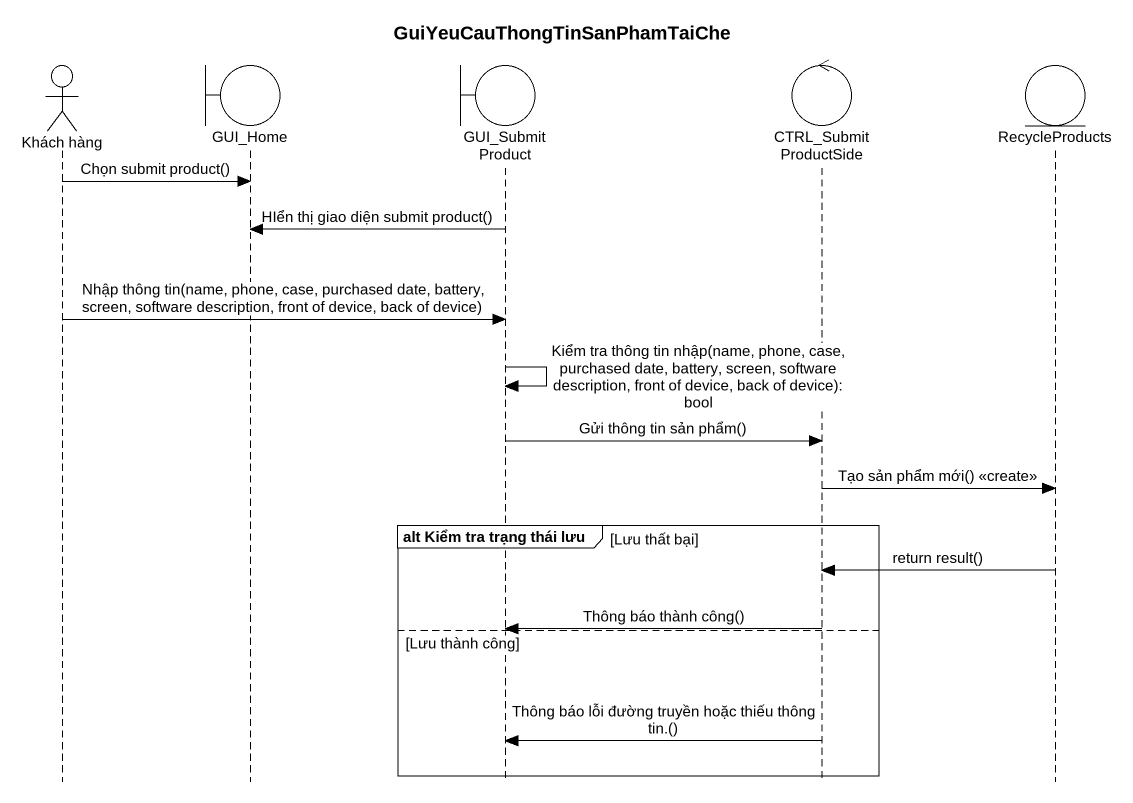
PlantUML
@startuml
title GuiYeuCauThongTinSanPhamTaiChe
hide footbox
actor "Khách hàng" as Khách_hàng
boundary GUI_Home
boundary GUI_SubmitProduct
control CTRL_SubmitProductSide
entity RecycleProducts

Khách_hàng -> GUI_Home : Chọn submit product()
GUI_SubmitProduct -> GUI_Home : HIển thị giao diện submit product()
Khách_hàng -> GUI_SubmitProduct : Nhập thông tin(name, phone, case, purchased date, battery, screen, software description, front of device, back of device)
GUI_SubmitProduct -> GUI_SubmitProduct : Kiểm tra thông tin nhập(name, phone, case, purchased date, battery, screen, software description, front of device, back of device): bool
GUI_SubmitProduct -> CTRL_SubmitProductSide : Gửi thông tin sản phẩm()
CTRL_SubmitProductSide -> RecycleProducts : Tạo sản phẩm mới() <<create>>
group alt Kiểm tra trạng thái lưu [Lưu thất bại]
  RecycleProducts -> CTRL_SubmitProductSide : return result()
  CTRL_SubmitProductSide -> GUI_SubmitProduct : Thông báo thành công()
else Lưu thành công
  CTRL_SubmitProductSide -> GUI_SubmitProduct : Thông báo lỗi đường truyền hoặc thiếu thông tin.()
end
@enduml
